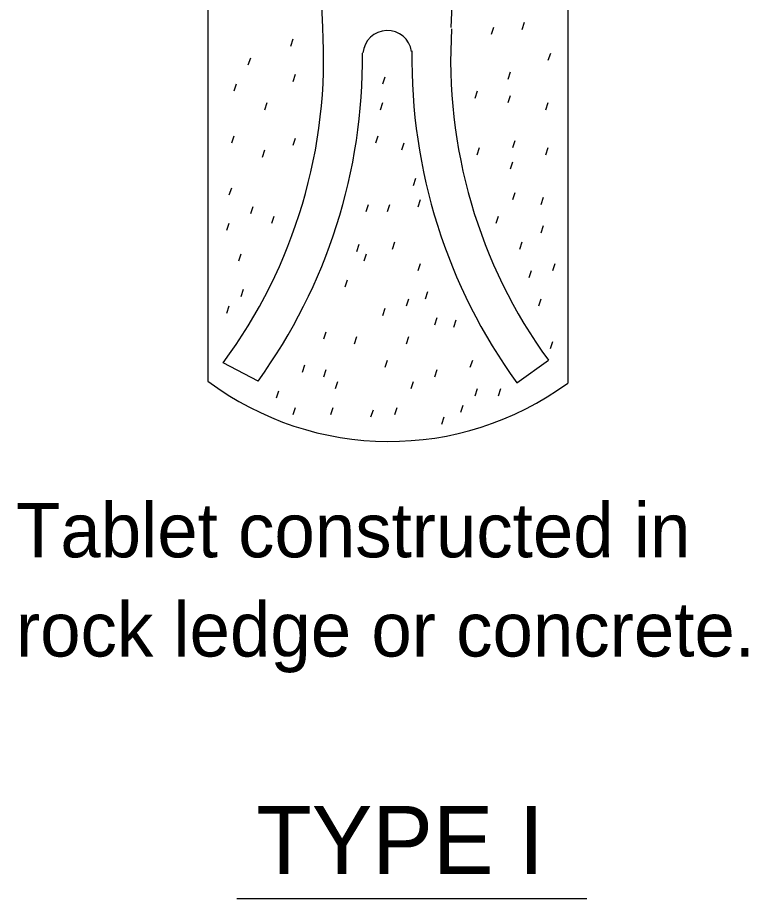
# Model space of a CAD drawing. Extents: x 0 to 2.83, y 0 to 1.83.
# Drawn here: x 2.2315 to 2.4108, y 0.9961 to 1.2122 of the extents above; entities that cross this region are included whole.
import ezdxf

# ---------------------------------------------------------------- set-up
doc = ezdxf.new("R2010")
doc.units = 0
doc.layers.add('RD_Pr_Roadway_Notes', color=7, linetype='Continuous')
doc.layers.add('SH_General_Details', color=7, linetype='Continuous')

msp = doc.modelspace()

# ---------------------------------------------------------------- linework, layer by layer
at = {"layer": 'RD_Pr_Roadway_Notes'}
msp.add_line((2.2852413922794743, 0.9961317423818021), (2.3711730589718205, 0.9961317423818021), dxfattribs=at)
at = {"layer": 'SH_General_Details'}
for p, q in [((2.3063286008373485, 1.2097954755221814), (2.3000286008455437, 1.3510788088639585)), ((2.3378286008373483, 1.2097954755221814), (2.344011934194772, 1.3510788088639585)), ((2.278153600845544, 1.338887142220637), (2.278153600845544, 1.1230538088878004)), ((2.3664702675283533, 1.338362142204991), (2.3664702675283533, 1.1225288088714092)), ((2.355270267520158, 1.2093288088639587), (2.3558536008537394, 1.2110788088639586)), ((2.3477452675045116, 1.2081621421967952), (2.3483286008373483, 1.2099121421967953)), ((2.2985119341947717, 1.205245475530377), (2.2990952675283536, 1.206995475530377)), ((2.288070267511962, 1.200637142220637), (2.288653600845544, 1.2023871422206371)), ((2.3616869341865763, 1.201745475530377), (2.3622702675201577, 1.2034954755303768)), ((2.29903693417093, 1.1965538088878005), (2.299620267504512, 1.1983038088878004)), ((2.3210869341627345, 1.1959704755542189), (2.321670267496316, 1.1977204755542188)), ((2.351828600837348, 1.1971371422206372), (2.35241193417093, 1.198887142220637)), ((2.2845702675119623, 1.1942204755542187), (2.2851536008455438, 1.1959704755542189)), ((2.3437202675283535, 1.1924704755542188), (2.34430360086119, 1.1942204755542187)), ((2.351828600837348, 1.191362142204991), (2.35241193417093, 1.1931121422049908)), ((2.2920952675283535, 1.1896121422049908), (2.29267860086119, 1.191362142204991)), ((2.320503600829898, 1.1896121422049908), (2.3210869341627345, 1.191362142204991)), ((2.3611036008537396, 1.1896121422049908), (2.3616869341865763, 1.191362142204991)), ((2.2839869341791257, 1.181503808855763), (2.2845702675119623, 1.183253808855763)), ((2.29903693417093, 1.1809204755221812), (2.299620267504512, 1.1826704755221813)), ((2.319336934162734, 1.181503808855763), (2.319920267496316, 1.183253808855763)), ((2.352995267504512, 1.1803371421893447), (2.3535786008373485, 1.1820871421893446)), ((2.3257536008298976, 1.1797538088557629), (2.3263369341627342, 1.181503808855763)), ((2.344245267504512, 1.1785871421893446), (2.3448286008373485, 1.1803371421893447)), ((2.3611036008537396, 1.1785871421893446), (2.3616869341865763, 1.1803371421893447)), ((2.2915119341947716, 1.178003808855763), (2.2920952675283535, 1.1797538088557629)), ((2.35241193417093, 1.1750871421893447), (2.352995267504512, 1.1768371421893447)), ((2.3286119341791256, 1.1710621422131864), (2.3291952675119623, 1.1728121422131865)), ((2.283403600845544, 1.1687288088796048), (2.2839869341791257, 1.1704788088796048)), ((2.352995267504512, 1.1675621422131865), (2.3535786008373485, 1.1693121422131865)), ((2.329778600845544, 1.1658121422131864), (2.3303619341791255, 1.1675621422131865)), ((2.3599369341865764, 1.166395475546023), (2.3605202675201578, 1.1681454755460232)), ((2.288653600845544, 1.164120475530377), (2.2892369341791254, 1.1658704755303768)), ((2.3170036008298975, 1.1646454755460232), (2.317586934162734, 1.166395475546023)), ((2.3222536008298977, 1.1646454755460232), (2.3228369341627344, 1.166395475546023)), ((2.2938452675283534, 1.1617871421967951), (2.29442860086119, 1.1635371421967953)), ((2.34891193417093, 1.1617871421967951), (2.3494952675045115, 1.1635371421967953)), ((2.2828202675119624, 1.1600371421967952), (2.283403600845544, 1.1617871421967951)), ((2.3599369341865764, 1.1594538088639585), (2.3605202675201578, 1.1612038088639587)), ((2.3147286008537398, 1.1548454755542188), (2.315311934186576, 1.1565954755542187)), ((2.323420267496316, 1.1554288088878004), (2.3240036008298977, 1.1571788088878006)), ((2.354686934186576, 1.1554288088878004), (2.355270267520158, 1.1571788088878006)), ((2.2857369341791256, 1.152512142220637), (2.2863202675119623, 1.1542621422206372)), ((2.3164786008537397, 1.152512142220637), (2.3170619341865764, 1.1542621422206372)), ((2.329778600845544, 1.1501788088878004), (2.3303619341791255, 1.1519288088878004)), ((2.362795267496316, 1.1501788088878004), (2.363378600829898, 1.1519288088878004)), ((2.357020267520158, 1.1484288088878005), (2.3576036008537398, 1.1501788088878004)), ((2.311811934186576, 1.1461538088714092), (2.312395267520158, 1.147903808871409)), ((2.2863202675119623, 1.1438204755385726), (2.286903600845544, 1.1455704755385725)), ((2.3268619341791257, 1.1414871422049908), (2.3274452675119623, 1.143237142204991)), ((2.331528600845544, 1.143237142204991), (2.3321119341791254, 1.1449871422049909)), ((2.3593536008537397, 1.1414871422049908), (2.3599369341865764, 1.143237142204991)), ((2.2828202675119624, 1.139737142204991), (2.283403600845544, 1.1414871422049908)), ((2.3210869341627345, 1.1391538088714093), (2.321670267496316, 1.1409038088714092)), ((2.333861934179126, 1.1368788088557629), (2.3344452675119625, 1.138628808855763)), ((2.3384702675283537, 1.1362954755221812), (2.33905360086119, 1.1380454755221812)), ((2.3066202675045115, 1.133378808855763), (2.307203600837348, 1.135128808855763)), ((2.314145267520158, 1.1322121421893447), (2.3147286008537398, 1.1339621421893447)), ((2.3268619341791257, 1.1322121421893447), (2.3274452675119623, 1.1339621421893447)), ((2.362211934162734, 1.1310454755221813), (2.362795267496316, 1.1327954755221812)), ((2.321670267496316, 1.1264371422131865), (2.3222536008298977, 1.1281871422131864)), ((2.3425536008611902, 1.1264371422131865), (2.3431369341947716, 1.1281871422131864)), ((2.35392839938855, 1.1226464690645543), (2.361712418384163, 1.1281369747636227)), ((2.2904617327854617, 1.1230548023564129), (2.281868591688631, 1.1274852691737323)), ((2.301370267504512, 1.1252704755460232), (2.3019536008373485, 1.1270204755460231)), ((2.3066202675045115, 1.1241038088796047), (2.307203600837348, 1.1258538088796048)), ((2.333861934179126, 1.1241038088796047), (2.3344452675119625, 1.1258538088796048)), ((2.3094786008537396, 1.1211871422131865), (2.3100619341865762, 1.1229371422131864)), ((2.3280286008455437, 1.1211871422131865), (2.3286119341791256, 1.1229371422131864)), ((2.295011934194772, 1.1189121421967951), (2.2955952675283537, 1.1206621421967953)), ((2.3437202675283535, 1.1194371422131866), (2.34430360086119, 1.1211871422131865)), ((2.3494952675045115, 1.1194371422131866), (2.350078600837348, 1.1211871422131865)), ((2.3402202675283537, 1.1154121421967953), (2.3408036008611903, 1.1171621421967952)), ((2.29903693417093, 1.1148288088639586), (2.299620267504512, 1.1165788088639585)), ((2.3083119341865763, 1.1148288088639586), (2.3088952675201577, 1.1165788088639585)), ((2.318170267496316, 1.114245475530377), (2.318753600829898, 1.115995475530377)), ((2.3240036008298977, 1.1148288088639586), (2.3245869341627343, 1.1165788088639585)), ((2.33555360086119, 1.1124954755303769), (2.336136934194772, 1.114245475530377))]:
    msp.add_line(p, q, dxfattribs=at)
for centre, radius, start, end in [((2.1810030123331234, 1.2022486137946455), 0.12555247029647712, 323.4535059907427, 3.446536111111115), ((2.3221950662077053, 1.2030298024808377), 0.0060083333752552846, 8.530766666666693, 175.10090833333336), ((2.4632704534069285, 1.2019569471274822), 0.12555247029642772, 176.5534638888889, 216.01245693349125), ((2.4632704534069285, 1.2019569471274822), 0.13506298243586182, 179.09877500000002, 215.96597500000001), ((2.1810030123331234, 1.2022486137946455), 0.13510616701532616, 324.1162444444445, 0.529558333333398), ((2.3226660309568627, 1.1824870961902052), 0.07425345286521687, 233.16812222222222, 306.1513916666667)]:
    msp.add_arc(centre, radius, start, end, dxfattribs=at)

# ---------------------------------------------------------------- texts
at = {"layer": 'RD_Pr_Roadway_Notes'}
for s, height, p in [('Tablet constructed in ', 0.01333332999999994, (2.2310552706926536, 1.079804002114883)), ('rock ledge or concrete.', 0.01333332999999994, (2.2310552706926536, 1.055470672114691)), ('TYPE I', 0.01666666999999993, (2.2900276542549465, 1.0021250757214932))]:
    msp.add_text(s, height=height, dxfattribs=at).set_placement(p)

doc.saveas('drawing.dxf')
